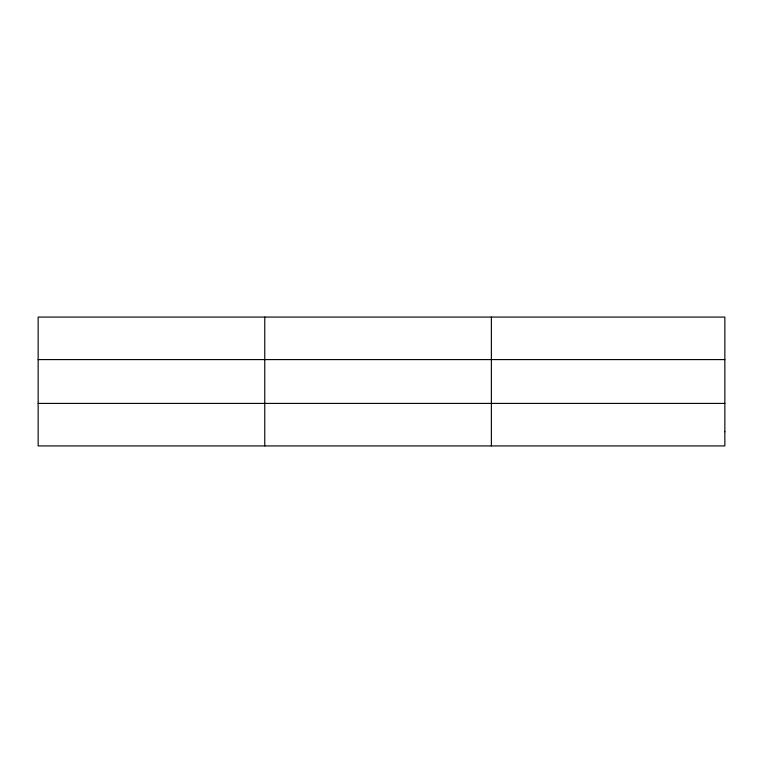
<?xml version="1.0" encoding="UTF-8"?>
<svg xmlns="http://www.w3.org/2000/svg" width="763" height="763" viewBox="0 0 763 763"><rect width="100%" height="100%" fill="white"/><g stroke="black" fill="none" stroke-linecap="round" stroke-linejoin="round"><path stroke-width="1.14" d="M264.761 445.926L264.761 317.074M491.372 445.926L491.372 317.074M38.15 359.592L724.85 359.592M38.15 403.408L724.85 403.408M724.85 431.753L724.85 445.926L38.15 445.926L38.15 317.074L724.85 317.074L724.85 431.753"/></g></svg>
